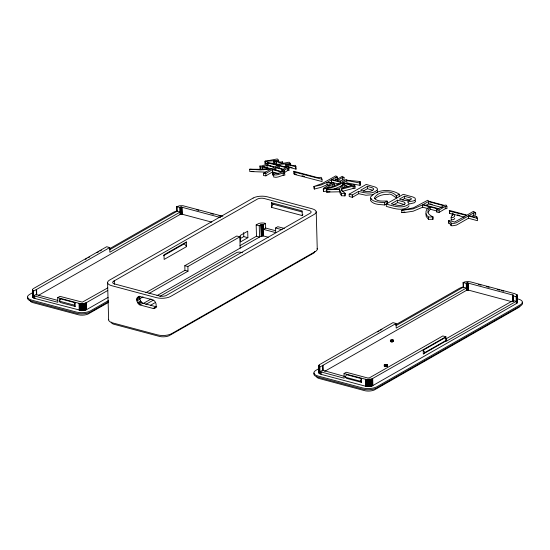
<?xml version="1.0" encoding="UTF-8"?>
<svg xmlns="http://www.w3.org/2000/svg" width="550" height="550" viewBox="0 0 550 550"><rect width="100%" height="100%" fill="white"/><g stroke="black" fill="none" stroke-linecap="round" stroke-linejoin="round"><path stroke-width="0.82" d="M360.023 183.019L346.803 180.558L346.864 182.889L360.085 185.343L360.092 181.5L347.346 180.249L346.232 179.41C339.206 183.844 331.588 187.694 323.283 188.939L323.448 191.524L325.909 191.228M360.085 185.343L360.092 181.5M425.92 213.785L426.223 216.487L428.526 219.354L433.104 219.271L433.036 216.947L431.214 215.958A23.657 9.433 -1.6 0 1 427.996 212.609L428.024 209.969L430.162 206.889L438.082 209.007L436.611 209.846L436.679 212.169L439.113 212.362L445.301 208.718L446.951 208.622L446.882 206.291L446.064 205.074L444.146 205.329L428.931 201.266L427.749 200.262L413.387 207.831L401.734 210.279L401.803 212.603L405.164 212.417L413.16 211.221L422.682 207.206L427.962 208.615M109.739 247.555L106.659 246.737L33.447 288.571L32.526 289.369L32.45 290.153L33.509 291.087L36.231 289.637L109.739 247.555L109.869 252.209L180.022 212.114L176.949 211.296L109.746 249.7M463.286 287.196L466.366 288.021L396.206 328.109L396.076 323.462L393.002 322.637L319.784 364.478L318.725 365.798L319.124 373.292L321.131 374.351L365.564 386.217L368.809 386.561L372.35 385.853L516.326 303.614L517.385 302.294L517.131 295.054L514.979 293.741L470.553 281.875L467.961 281.524L464.791 281.882L463.155 282.549L463.286 287.196L396.082 325.6M318.979 373.038L319.062 365.014M517.192 295.316L516.058 296.677L512.985 295.859L513.363 295.377L512.641 294.993L468.408 283.181L466.235 283.367L463.155 282.549M451.268 217.594L453.069 217.449L454.534 216.666L454.231 214.913L452.794 213.242L452.272 213.331L452.052 215.462L451.076 217.387L451.337 219.924L453.963 219.471L454.795 218.316M136.696 299.812L137.273 297.557L139.191 296.374L152.529 299.716C156.317 300.664 158.091 308.062 153.271 308.502L139.913 304.934L137.562 302.686L136.696 299.812L139.679 298.107L139.844 296.759L136.861 298.464M268.221 163.494L265.155 163.597L265.093 161.274L273.446 160.82L274.959 161.219L274.072 163.515L276.43 163.226L276.623 162.229L275.708 161.425L283.002 163.371L282.514 161.858L279.902 162.085L274.498 160.641L278.63 160.284L278.671 161.831M290.524 165.076L290.476 163.522L289.156 162.174L277.991 164.333L285.388 164.01L287.148 164.478L286.268 166.774L288.681 166.341L288.922 165.832L287.904 164.677L295.948 166.829L296.01 169.153L288.771 167.221M59.263 301.118L60.101 298.746L75.075 302.741L75.178 306.46L60.211 302.466L59.263 301.118L74.229 305.113L75.178 306.46M74.229 305.113L75.075 302.741M408.973 205.776L408.609 206.704C402.098 211.599 393.25 208.202 386.293 206.387L386.231 204.064C393.188 205.879 402.036 209.268 408.54 204.38L408.911 203.445L408.451 202.551C404.374 200.716 415.216 202.407 415.484 199.244L414.934 198.021L413.098 197.051L403.267 194.329L384.546 204.951C379.816 204.462 373.533 204.827 370.494 200.558L371.092 198.399M265.093 161.274L277.303 158.929L278.63 160.284M265.155 163.597L265.203 160.999M401.803 212.603L404.869 211.991M451.309 219.299L451.337 219.924M32.725 296.347L33.014 297.632L34.788 298.444L81.812 310.661L86.542 309.678L108.096 297.364M36.279 289.575L36.609 294.711L57.654 300.362M271.521 207.357L272.951 204.181L271.391 202.709L271.521 207.357L302.28 215.572L302.851 214.301M345.297 377.19L346.445 374.646L361.412 378.641L361.515 382.367L346.548 378.366L345.297 377.19L360.271 381.184L361.515 382.367M360.271 381.184L361.412 378.641M428.092 212.293L430.224 209.22L430.162 206.889M475.661 212.829L473.674 212.912L468.909 215.627L473.44 216.837L476.699 216.556L477.414 218.364L477.476 220.688L468.428 218.268L456.527 225.067L452.739 225.768L451.041 225.679L451.261 222.901L448.614 220.798L449.068 220.536L454.637 222.035L466.476 215.442L449.611 211.166L449.302 210.396L467.026 215.126L473.488 211.324L475.661 212.829L475.729 215.153L473.736 215.236L471.694 216.404M451.041 225.679L451.027 224.654L448.676 223.128L448.614 220.798M377.025 192.837L377.582 192.053L377.19 190.561M396.076 323.462L322.575 365.537L319.846 366.987L318.787 366.059M342.403 188.547L344.884 185.811L344.816 183.487L351.979 185.398L341.474 188.347L342.341 186.223L344.816 183.487M281.916 171.676L281.868 170.129L282.879 169.551L275.839 167.674L272.999 169.297L282.178 171.744L284.35 171.559L284.893 175.086C281.077 175.147 277.668 178.365 273.632 176.99L273.893 173.793L272.491 172.535L276.98 173.793L281.751 172.095L272.449 169.606L265.801 173.511L263.457 173.271L263.526 175.594L265.87 175.842L272.518 171.937L278.719 173.594M342.176 191.407L353.224 188.423L355.066 188.533L354.998 186.202L353.162 186.099L341.468 189.193L342.739 191.469L345.262 193.353L344.96 195.889L341.529 195.738L340.306 193.937L339.742 191.806L326.583 192.053L326.755 189.482L339.584 188.691L340.918 186.244L344.19 183.315L342.678 182.916L335.548 186.326L330.722 187.894L323.283 188.939M326.583 192.053L329.993 191.792M374.935 198.756C378.434 195.415 383.536 194.191 388.266 194.37C391.538 192.321 398.152 201.396 396.495 195.759L399.224 194.198C390.837 188.609 376.963 189.117 370.432 197.189L370.432 198.234C373.464 202.503 379.754 202.139 384.478 202.627L387.179 201.08L387.241 203.411L386.946 201.018C382.848 200.977 376.942 201.891 374.323 198.076C377.905 191.125 391.05 189.619 396.241 195.697L396.309 198.021M163.467 255.736L184.422 243.76L186.409 241.986L186.539 246.634L164.141 259.435L164.01 254.781L186.409 241.986M423.321 353.925L424.909 352.502L446.71 340.044L445.019 337.748L423.218 350.206L423.321 353.925L445.122 341.468L446.71 340.044M265.588 172.102L249.776 171.538L249.714 169.214L259.243 169.304L268.682 168.603L262.398 166.925L260.693 167.159L259.903 166.024L261.587 166.017L266.998 164.086L267.967 165.11L274.752 166.925L277.502 165.351L267.926 163.027L267.616 162.25L286.344 167.255L288.516 167.069L289.059 170.596L287.595 170.589L284.247 172.611L284.178 170.287L287.533 168.266L288.998 168.272M390.369 340.257C390.582 344.066 397.609 338.649 390.369 340.257L390.411 341.653M384.237 364.911C384.45 368.72 391.476 363.303 384.237 364.911L384.278 366.307M436.611 209.846L439.051 210.031L445.239 206.387L446.882 206.291M334.4 185.852L334.359 184.298L332.674 184.312L326.301 188.059L323.902 187.956L331.499 183.611L326.975 182.407L320.863 185.054L313.892 186.505L322.19 183.508L335.83 175.869L337.59 177.183L337.659 179.506L336.009 179.603L334.043 180.73M176.949 211.296L176.818 206.642L179.657 205.741L182.909 205.714L222.881 216.301M85.429 259.339L86.886 258.507M88.337 257.682L89.787 256.85M97.054 252.697L98.512 251.866M99.963 251.034L101.413 250.202M32.416 292.813L29.439 294.511A10.147 4.049 -1.6 0 0 31.673 300.114L76.374 312.056A10.147 4.049 -1.6 0 0 90.544 310.832L108.405 300.623M109.821 248.579L173.085 212.431A10.147 4.049 -1.6 0 1 177.169 211.014M38.273 295.481L180.379 214.301L182.27 214.259L211.757 222.131M271.363 168.857L274.202 167.234L267.039 165.323L263.072 166.643L271.879 168.926M283.429 169.242L286.172 167.667L279.132 165.791L276.389 167.358L283.889 169.373M36.362 294.291L33.639 295.735L57.833 302.287L57.702 297.639L59.943 296.361L82.342 302.149L107.724 287.904M273.474 175.539L272.559 174.859L272.862 172.329M57.702 297.639L79.028 303.332L83.579 303.566L86.35 302.699L107.793 290.448M108.439 301.785L90.578 311.994A10.147 4.049 -1.6 0 1 76.402 313.218L31.701 301.276A10.147 4.049 -1.6 0 1 27.809 297.151M108.721 302.266L87.952 314.091A7.604 3.032 -1.6 0 1 78.808 314.882L32.498 302.514A7.604 3.032 -1.6 0 1 30.14 300.444M340.553 183.81L340.512 182.256L331.457 179.843L327.525 182.091L331.925 183.267L333.877 183.095L334.359 184.298M337.59 177.183L335.947 177.279L332.007 179.527L335.28 180.4L342.293 176.289L344.018 177.512L344.08 179.843L342.437 179.939L340.34 181.136M145.867 292.683L184.938 270.359L184.807 265.705L236.754 236.019L239.834 236.837L240.151 248.119M239.951 245.651L256.486 236.204L256.169 224.923L258.39 223.692A5.067 2.021 -1.6 0 1 264.481 223.169L265.526 223.417L265.657 228.071L263.416 229.35L263.292 224.696L265.526 223.417M330.213 182.916L331.526 182.167L338.931 184.147M344.018 177.512L342.368 177.616L336.786 180.806L340.086 180.916L340.512 182.256M184.807 265.705L187.88 266.523L239.834 236.837M256.169 224.923L259.243 225.748L261.408 224.586L263.292 224.696M240.384 238.542L243.774 236.603L247.878 237.696L247.699 231.186L240.233 235.448L240.412 241.966L247.878 237.696M137.273 297.557L139.666 296.196M139.363 298.98L143.048 296.869M148.947 293.501L188.011 271.178L187.88 266.523M346.803 180.558L343.228 182.6L352.406 185.054L354.578 184.862L354.998 186.202M136.854 300.981L139.844 299.276L139.679 298.107M137.562 302.686L140.553 300.981L139.844 299.276M138.098 303.456L141.082 301.744L142.904 303.222L156.255 306.79L153.271 308.502M138.724 304.116L141.714 302.411M139.913 304.934L142.904 303.222M143.626 303.277L151.051 299.035M156.991 295.639L261.181 236.101L262.824 235.806L268.269 237.229M263.416 229.35L275.722 232.636L275.591 227.982L277.832 226.703L284.35 228.442M145.805 304.439L153.223 300.197M159.906 296.381L236.885 252.464A3.307 1.32 -1.6 0 1 240.157 252.182L242.468 252.746M326.514 189.729L339.673 189.482L340.244 191.606L341.468 193.414L345.262 193.353M150.356 305.381L155.547 302.418M349.168 194.164L366.204 184.429L375.361 187.083L377.128 188.238L377.513 189.729C372.728 194.679 364.574 193.057 358.627 191.366L352.275 194.996L349.168 194.164L349.229 196.488L352.344 197.319L358.689 193.689L365.908 195.243L373.257 194.686M153.752 308.481L156.743 306.776M367.366 186.367L360.559 190.259C364.698 191.462 370.178 192.899 373.656 189.489L373.457 188.547L372.24 187.798L367.366 186.367L367.434 188.698L363.351 191.029M154.639 308.22L155.836 307.532M397.567 200.193L391.277 203.789C395.601 204.854 401.459 207.144 405.206 203.493L404.745 202.482L403.501 201.843L397.567 200.193L397.636 202.517L393.436 204.916M404.442 196.261L399.458 199.114C403.219 200.008 408.072 202.173 411.421 199.1L411.228 198.447L409.922 197.787L404.442 196.261L404.511 198.591L402.373 199.808M428.381 201.582L423.163 204.566L438.625 208.691L443.843 205.714L428.381 201.582L428.45 203.906L425.466 205.611M401.734 210.279L413.091 208.897L422.62 204.875L429.406 206.69C425.624 208.876 424.339 214.417 428.464 217.03L433.036 216.947M448.676 223.128L449.137 222.867M477.414 218.364L468.366 215.944L456.466 222.743L454.156 223.376L450.973 223.348M377.582 331.925L379.033 331.093M380.49 330.261L381.941 329.429M319.502 368.287L315.782 370.418A10.147 4.049 -1.6 0 0 318.01 376.021L362.711 387.956A10.147 4.049 -1.6 0 0 376.888 386.732L520.527 304.652A10.147 4.049 -1.6 0 0 518.299 299.049M395.416 324.906L459.422 288.331A10.147 4.049 -1.6 0 1 463.506 286.921M324.61 371.388L466.84 290.153L468.607 290.159L512.016 301.751M344.802 376.482L322.671 370.253L319.976 371.642L344.169 378.187L344.046 373.539L346.28 372.261L367.503 377.933L369.27 377.933L442.826 335.947L445.906 336.765L446.029 341.419L516.189 301.331L513.116 300.506L445.913 338.91M344.046 373.539L366.066 379.397L371.669 379.06L445.906 336.765M263.457 173.271L270.724 169.221L260.322 169.902L249.714 169.214M341.564 185.879L333.211 189.502M176.818 206.642L179.891 207.467L182.071 207.281L220.571 217.559M329.299 185.336L327.037 184.731L320.932 187.378L314.277 189.076L313.892 186.505M284.824 172.762C281.016 172.824 277.599 176.034 273.563 174.666M259.903 166.024L259.971 168.355L260.755 169.483L264.034 169.668M409.351 203.995L414.26 202.792L415.546 201.568L414.996 200.344M283.071 166.588L285.457 166.334L285.388 164.01M265.272 163.322L267.554 163.103M270.511 163.384L273.515 163.144L273.446 160.82M290.476 163.522L286.44 163.824L292.854 165.536L295.46 165.316L295.948 166.829M251.597 171.346L253.825 171.483M281.868 170.129L284.178 170.287M449.302 210.396L449.673 213.489L451.33 213.758M293.893 171.27L294.202 172.04L322.004 179.238L322.073 181.562L294.271 174.364L293.893 171.27L317.274 177.512L321.255 177.347L322.004 179.238M270.648 165.832L267.988 165.351L267.926 163.027M429.797 203.809L432.197 204.449M428.45 203.906L442.283 207.604M289.712 167.007L292.119 167.654M276.588 163.962L279.826 164.828M367.434 188.698L372.302 190.121M404.511 198.591L409.991 200.111M457.421 214.871L459.841 215.518M453.764 214.356L464.145 217.126M345.586 185.542L347.119 185.948M344.884 185.811L348.067 186.663M430.224 209.22L437.353 211.124M293.961 173.594L296.381 174.24M302.026 175.746L304.439 176.392M397.636 202.517L404.807 204.806M271.391 202.709L302.149 210.918L302.28 215.572M272.951 204.181L302.087 211.963M275.591 227.982L282.088 229.721M478.617 284.494L481.044 285.141M486.709 286.653L489.136 287.299M497.228 289.465L499.654 290.111M501.27 290.544L503.697 291.191M265.657 228.071L275.502 230.697M196.322 209.674L198.749 210.32M210.891 213.558L213.317 214.211M218.982 215.724L221.409 216.37M256.486 236.204L259.559 237.022L259.243 225.748M184.938 270.359L188.011 271.178M513.274 295.254L513.425 300.685M423.218 350.206L424.909 352.502M184.422 243.76L186.539 246.634M140.553 300.981L141.082 301.744M288.722 167.695L288.743 168.671L288.681 166.341M276.684 164.56L276.863 165.076M295.522 167.64L296.01 169.153M517.131 295.054L517.357 302.555M516.986 294.8L517.248 302.823M516.856 296.099L517.048 303.077M516.759 294.553L516.862 298.43M516.574 296.347L516.773 303.325M516.134 296.636L516.326 303.614M513.198 295.199L513.37 301.4M513.102 295.151L513.274 301.352M512.992 295.103L513.164 301.304M512.641 294.993L512.813 301.201M476.699 216.556L476.74 218.109M473.674 212.912L473.736 215.236M468.366 215.944L468.428 218.268M468.408 283.181L468.607 290.159M468.022 283.092L468.222 290.07M467.878 283.071L468.071 290.049M467.72 283.058L467.919 290.036M467.562 283.044L467.754 290.022M467.397 283.051L467.589 290.029M467.232 283.058L467.431 290.036M467.074 283.078L467.273 290.056M466.922 283.099L467.115 290.077M466.778 283.133L466.971 290.111M466.641 283.174L466.84 290.153M466.524 283.222L466.716 290.201M466.235 283.367L466.428 290.345M463.231 282.507L463.382 287.932M452.272 213.331L452.334 215.662M449.611 211.166L449.673 213.489M445.239 206.387L445.301 208.718M439.051 210.031L439.113 212.362M432.671 217.154L432.733 219.484M428.464 217.03L428.526 219.354M422.62 204.875L422.682 207.206M399.224 194.198L399.293 196.522M393.388 340.154L393.429 341.55M393.03 340.024L393.071 341.419M392.597 339.941L392.652 342.038M392.109 339.907L392.171 342.004M391.614 339.921L391.676 342.018M391.139 339.989L391.194 342.086M390.713 340.106L390.754 341.502M384.478 202.627L384.546 204.951M387.516 364.973L387.551 366.369M387.255 364.808L387.296 366.204M386.897 364.678L386.932 366.073M386.457 364.595L386.499 365.991M385.976 364.561L386.031 366.658M385.481 364.574L385.536 366.671M385 364.643L385.062 366.74M384.581 364.76L384.615 366.156M372.687 378.606L372.879 385.584M372.158 378.874L372.35 385.853M371.669 379.06L371.862 386.038M371.126 379.225L371.326 386.203M370.542 379.362L370.734 386.341M369.923 379.473L370.116 386.451M369.277 379.541L369.469 386.519M368.617 379.582L368.809 386.561M367.95 379.589L368.149 386.567M367.297 379.555L367.496 386.533M366.671 379.493L366.864 386.471M366.066 379.397L366.259 386.375M365.365 379.239L365.564 386.217M358.627 191.366L358.689 193.689M354.578 184.862L354.647 187.192M353.162 186.099L353.224 188.423M352.275 194.996L352.344 197.319M344.891 193.559L344.96 195.889M342.678 182.916L342.746 185.24M342.368 177.616L342.437 179.939M341.468 189.193L341.516 190.74M341.468 193.414L341.529 195.738M339.673 189.482L339.742 191.806M335.947 177.279L336.009 179.603M332.674 184.312L332.743 186.636M331.457 179.843L331.526 182.167M326.975 182.407L327.037 184.731M326.755 189.482L326.824 191.812M323.386 189.2L323.448 191.524M322.933 365.255L323.084 370.686M322.692 365.413L322.843 370.844M322.623 365.475L322.774 370.906M321.062 372.02L321.131 374.351M316.216 211.826L317.254 249.04M319.846 366.987L320.045 373.966M319.468 366.781L319.66 373.759M314.208 186.746L314.277 189.076M319.158 366.554L319.357 373.533M318.863 365.269L319.124 373.292M318.752 365.53L318.918 372.776M294.202 172.04L294.271 174.364M288.516 167.069L288.585 169.393M287.533 168.266L287.595 170.589M287.148 164.478L287.189 166.024M283.147 172.769L283.209 175.099M282.514 161.858L282.556 163.405M279.132 165.791L279.201 168.114M276.43 163.226L276.492 165.55M275.839 167.674L275.901 169.998M274.959 161.219L275 162.772M272.449 169.606L272.518 171.937M272.491 172.535L272.559 174.859M267.616 162.25L267.678 164.581M267.039 165.323L267.101 167.647M265.801 173.511L265.87 175.842M262.398 166.925L262.46 169.249M263.044 224.634L263.361 235.916M262.659 224.544L262.976 235.826M262.508 224.524L262.824 235.806M262.357 224.503L262.666 235.785M260.693 167.159L260.755 169.483M262.192 224.496L262.508 235.778M262.027 224.496L262.343 235.778M261.869 224.51L262.185 235.792M261.711 224.524L262.02 235.806M261.553 224.551L261.869 235.833M261.408 224.586L261.724 235.867M261.278 224.627L261.594 235.909M261.154 224.675L261.47 235.957M260.865 224.819L261.181 236.101M243.664 232.533L243.774 236.603M182.071 207.281L182.27 214.259M181.686 207.192L181.885 214.17M181.541 207.164L181.734 214.143M181.383 207.151L181.576 214.129M181.225 207.144L181.417 214.122M181.06 207.144L181.252 214.122M180.895 207.157L181.094 214.136M180.737 207.171L180.929 214.149M180.586 207.199L180.778 214.177M180.441 207.233L180.634 214.211M180.304 207.274L180.503 214.252M180.187 207.322L180.379 214.301M179.891 207.467L180.091 214.445M176.894 206.601L177.024 211.255M114.297 280.83L114.393 284.247M107.587 282.645L108.625 319.866M86.35 302.699L86.542 309.678M85.821 302.968L86.013 309.946M85.333 303.16L85.525 310.138M84.789 303.325L84.982 310.303M84.205 303.462L84.398 310.441M83.579 303.566L83.779 310.544M82.933 303.641L83.133 310.619M82.273 303.676L82.472 310.654M81.613 303.683L81.812 310.661M80.96 303.655L81.159 310.633M80.328 303.593L80.527 310.571M79.729 303.497L79.922 310.475M79.028 303.332L79.221 310.31M60.101 298.746L60.143 300.231M36.596 289.355L36.747 294.779M36.348 289.513L36.431 294.999M34.726 296.12L34.788 298.444M33.509 291.087L33.708 298.066M33.131 290.881L33.323 297.859M32.821 290.654L33.014 297.632M32.526 289.369L32.787 297.385M32.416 289.63L32.642 297.131M317.13 248.518A10.147 4.049 -1.6 0 1 315.315 251.57L171.669 333.651A10.147 4.049 -1.6 0 1 157.493 334.874L112.791 322.939A10.147 4.049 -1.6 0 1 108.68 319.33M314.779 251.453A7.604 3.032 -1.6 0 1 313.851 253L169.042 335.748A7.604 3.032 -1.6 0 1 159.899 336.538L113.589 324.17A7.604 3.032 -1.6 0 1 111.231 322.101M314.153 373.051A10.147 4.049 -1.6 0 0 318.044 377.183L362.739 389.118A10.147 4.049 -1.6 0 0 376.915 387.894L520.561 305.814A10.147 4.049 -1.6 0 0 522.087 302.252M316.477 376.351A7.604 3.032 -1.6 0 0 318.835 378.414L365.145 390.782A7.604 3.032 -1.6 0 0 374.289 389.998L519.104 307.244A7.604 3.032 -1.6 0 0 519.984 306.096M113.726 281.153L113.279 281.449A5.067 2.021 -1.6 0 0 114.235 283.855L160.009 296.079A5.067 2.021 -1.6 0 0 166.093 295.549L310.516 213.022A5.067 2.021 -1.6 0 0 309.561 210.616L263.787 198.392A5.067 2.021 -1.6 0 0 257.702 198.921L113.726 281.153M253.165 198.034L109.526 280.115A10.147 4.049 -1.6 0 0 111.753 285.718L156.454 297.66A10.147 4.049 -1.6 0 0 170.631 296.436L314.27 214.356A10.147 4.049 -1.6 0 0 312.043 208.752L267.341 196.811A10.147 4.049 -1.6 0 0 253.165 198.034"/></g></svg>
